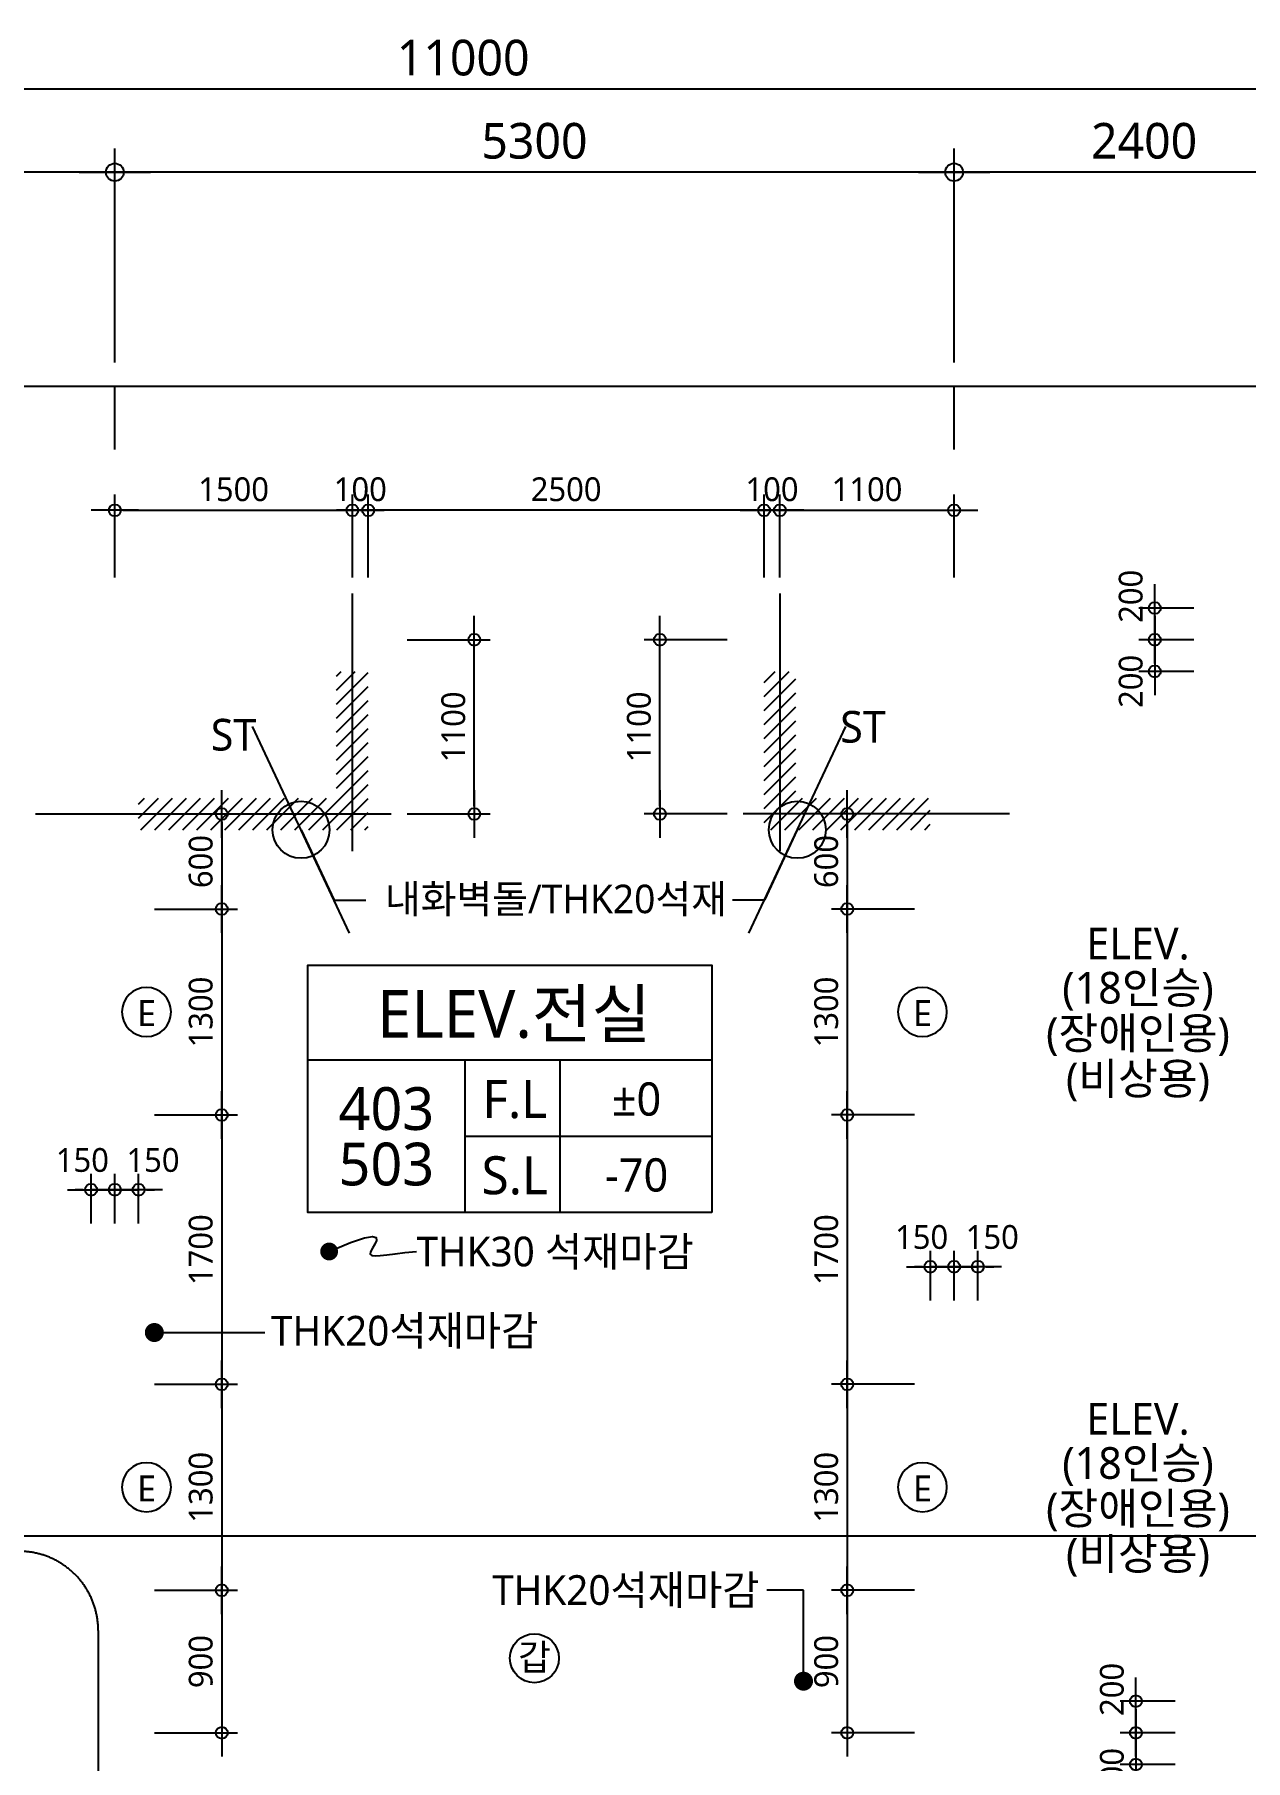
# Model space of a CAD drawing. Header units: millimetres. Extents: x -65167 to 413267, y -17142 to 66587.
# Drawn here: x 133406 to 141053, y 29162 to 40057 of the extents above; entities that cross this region are included whole.
import ezdxf
from ezdxf.enums import TextEntityAlignment as Align

# ---------------------------------------------------------------- set-up
doc = ezdxf.new("R2010")
doc.units = ezdxf.units.MM
doc.header["$LTSCALE"] = 75
doc.header["$MEASUREMENT"] = 0
doc.header["$PDSIZE"] = -10
doc.linetypes.add('CENTER', pattern=[2, 1.25, -0.25, 0.25, -0.25])
doc.linetypes.add('CENTER2', pattern=[1.125, 0.75, -0.125, 0.125, -0.125])
doc.layers.get('0').update_dxf_attribs({"linetype": 'CONTINUOUS'})
doc.layers.get('Defpoints').update_dxf_attribs({"color": 171, "linetype": 'CONTINUOUS'})
for name, color, linetype in [('CEN(ST)', 1, 'CENTER'), ('CG-BEAM', 3, 'CONTINUOUS'), ('HAT 253', 253, 'CONTINUOUS'), ('LED', 7, 'CONTINUOUS'), ('NDIM', 7, 'CONTINUOUS'), ('TEXT(MIN)', 7, 'CONTINUOUS'), ('TEXT(NOTE小)', 1, 'CONTINUOUS'), ('TEXT(노트)', 7, 'CONTINUOUS'), ('TEXT(실명)', 3, 'CONTINUOUS'), ('TEXT-기입', 6, 'CONTINUOUS'), ('TITLE', 7, 'CONTINUOUS')]:
    doc.layers.add(name, color=color, linetype=linetype)
doc.styles.add('CGS', font='cgse', dxfattribs={"bigfont": 'cgs'})
doc.styles.add('나눔바른고딕', font='NanumBarunGothic.ttf')
doc.dimstyles.new('NDIM 1200', dxfattribs={"dimscale": 75, "dimtxt": 3, "dimasz": 1, "dimexe": 2, "dimexo": 2, "dimgap": 1, "dimtad": 1, "dimdec": 0, "dimdsep": 46, "dimtxsty": 'CGS', "dimblk": 'DOT0', "dimcen": 1, "dimdle": 8, "dimclrd": 256, "dimclre": 256, "dimclrt": 256, "dimadec": 0, "dimazin": 0, "dimtfac": 1, "dimtdec": 0, "dimtix": 1, "dimtmove": 2, "dimatfit": 3, "dimldrblk": 'DOT0', "dimfxl": 1, "dimtolj": 1, "dimtzin": 0, "dimlwd": -1, "dimlwe": -1, "dimarcsym": 0})

# ---------------------------------------------------------------- blocks, each defined once
blk = doc.blocks.new('DOT0')
blk.add_line((-3, 0), (3, 0))
at = {"color": 6}
blk.add_circle((0, 0), 0.75, dxfattribs=at)
blk = doc.blocks.new('*D312')
at = {"layer": 'Defpoints', "color": 0, "ltscale": 0.4, "transparency": 16777216}
for p in [(130613, 39713), (130613, 37838), (141613, 37838)]:
    blk.add_point(p, dxfattribs=at)
at = {"layer": 'NDIM', "ltscale": 0.4, "transparency": 16777216}
for p, q in [((130613, 37988), (130613, 39863)), ((141613, 37988), (141613, 39863)), ((141538, 39713), (130688, 39713))]:
    blk.add_line(p, q, dxfattribs=at)
at = {"layer": 'NDIM', "ltscale": 0.4, "transparency": 16777216, "xscale": 75, "yscale": 75, "zscale": 75, "rotation": 180}
blk.add_blockref('DOT0', (130613, 39713), dxfattribs=at)
at = {"layer": 'NDIM', "ltscale": 0.4, "transparency": 16777216, "xscale": 75, "yscale": 75, "zscale": 75}
blk.add_blockref('DOT0', (141613, 39713), dxfattribs=at)
at = {"layer": 'NDIM', "ltscale": 0.4, "transparency": 16777216, "insert": (136113, 39910), "char_height": 225, "attachment_point": 5, "style": '나눔바른고딕'}
blk.add_mtext('\\A1;11000', dxfattribs=at)
blk = doc.blocks.new('*D313')
at = {"layer": 'Defpoints', "color": 0, "ltscale": 0.4, "transparency": 16777216}
for p in [(139213, 39188), (139213, 37838), (141613, 37838)]:
    blk.add_point(p, dxfattribs=at)
at = {"layer": 'NDIM', "ltscale": 0.4, "transparency": 16777216}
for p, q in [((139213, 37988), (139213, 39338)), ((141613, 37988), (141613, 39338)), ((141538, 39188), (139288, 39188))]:
    blk.add_line(p, q, dxfattribs=at)
at = {"layer": 'NDIM', "ltscale": 0.4, "transparency": 16777216, "xscale": 75, "yscale": 75, "zscale": 75, "rotation": 180}
blk.add_blockref('DOT0', (139213, 39188), dxfattribs=at)
at = {"layer": 'NDIM', "ltscale": 0.4, "transparency": 16777216, "xscale": 75, "yscale": 75, "zscale": 75}
blk.add_blockref('DOT0', (141613, 39188), dxfattribs=at)
at = {"layer": 'NDIM', "ltscale": 0.4, "transparency": 16777216, "insert": (140413, 39385), "char_height": 225, "attachment_point": 5, "style": '나눔바른고딕'}
blk.add_mtext('\\A1;2400', dxfattribs=at)
blk = doc.blocks.new('*D314')
at = {"layer": 'Defpoints', "color": 0, "ltscale": 0.4, "transparency": 16777216}
for p in [(133913, 39188), (133913, 37838), (139213, 37838)]:
    blk.add_point(p, dxfattribs=at)
at = {"layer": 'NDIM', "ltscale": 0.4, "transparency": 16777216}
for p, q in [((133913, 37988), (133913, 39338)), ((139213, 37988), (139213, 39338)), ((139138, 39188), (133988, 39188))]:
    blk.add_line(p, q, dxfattribs=at)
at = {"layer": 'NDIM', "ltscale": 0.4, "transparency": 16777216, "xscale": 75, "yscale": 75, "zscale": 75, "rotation": 180}
blk.add_blockref('DOT0', (133913, 39188), dxfattribs=at)
at = {"layer": 'NDIM', "ltscale": 0.4, "transparency": 16777216, "xscale": 75, "yscale": 75, "zscale": 75}
blk.add_blockref('DOT0', (139213, 39188), dxfattribs=at)
at = {"layer": 'NDIM', "ltscale": 0.4, "transparency": 16777216, "insert": (136563, 39385), "char_height": 225, "attachment_point": 5, "style": '나눔바른고딕'}
blk.add_mtext('\\A1;5300', dxfattribs=at)
blk = doc.blocks.new('*D315')
at = {"layer": 'Defpoints', "color": 0, "ltscale": 0.4, "transparency": 16777216}
for p in [(131163, 39188), (131163, 37838), (133913, 37838)]:
    blk.add_point(p, dxfattribs=at)
at = {"layer": 'NDIM', "ltscale": 0.4, "transparency": 16777216}
for p, q in [((131163, 37988), (131163, 39338)), ((133913, 37988), (133913, 39338)), ((133838, 39188), (131238, 39188))]:
    blk.add_line(p, q, dxfattribs=at)
at = {"layer": 'NDIM', "ltscale": 0.4, "transparency": 16777216, "xscale": 75, "yscale": 75, "zscale": 75, "rotation": 180}
blk.add_blockref('DOT0', (131163, 39188), dxfattribs=at)
at = {"layer": 'NDIM', "ltscale": 0.4, "transparency": 16777216, "xscale": 75, "yscale": 75, "zscale": 75}
blk.add_blockref('DOT0', (133913, 39188), dxfattribs=at)
at = {"layer": 'NDIM', "ltscale": 0.4, "transparency": 16777216, "insert": (132538, 39385), "char_height": 225, "attachment_point": 5, "style": '나눔바른고딕'}
blk.add_mtext('\\A1;2750', dxfattribs=at)
blk = doc.blocks.new('A$C51E23882')
at = {"layer": 'TITLE'}
blk.add_lwpolyline([(8500, 0), (0, 0), (0, 5200), (8500, 5200)], close=True, dxfattribs=at)
for points in [[(8500, 3200), (0, 3200)], [(3300, 3200), (3300, 0)], [(5300, 3200), (5300, 0)], [(3300, 1600), (8500, 1600)]]:
    blk.add_lwpolyline(points, dxfattribs=at)
at = {"layer": 'TITLE', "style": '나눔바른고딕'}
for s, p in [('F.L', (4352, 2378)), ('S.L', (4352, 778))]:
    blk.add_text(s, height=800, dxfattribs=at).set_placement(p, align=Align.MIDDLE)
blk = doc.blocks.new('*D329')
at = {"layer": 'Defpoints', "color": 0, "ltscale": 0.4, "transparency": 16777216}
for p in [(134063, 34537), (134063, 33237), (134588, 33237)]:
    blk.add_point(p, dxfattribs=at)
at = {"layer": 'NDIM', "ltscale": 0.4, "transparency": 16777216}
for p, q in [((134163, 34537), (134688, 34537)), ((134588, 34487), (134588, 33287)), ((134163, 33237), (134688, 33237))]:
    blk.add_line(p, q, dxfattribs=at)
at = {"layer": 'NDIM', "ltscale": 0.4, "transparency": 16777216, "xscale": 50, "yscale": 50, "zscale": 50}
for p, rotation in [((134588, 34537), 90), ((134588, 33237), 270)]:
    blk.add_blockref('DOT0', p, dxfattribs=dict(at, rotation=rotation))
at = {"layer": 'NDIM', "ltscale": 0.4, "transparency": 16777216, "insert": (134456, 33887), "char_height": 150, "attachment_point": 5, "rotation": 90, "style": '나눔바른고딕'}
blk.add_mtext('\\A1;1300', dxfattribs=at)
blk = doc.blocks.new('*D330')
at = {"layer": 'Defpoints', "color": 0, "ltscale": 0.4, "transparency": 16777216}
for p in [(134063, 33237), (134063, 31537), (134588, 31537)]:
    blk.add_point(p, dxfattribs=at)
at = {"layer": 'NDIM', "ltscale": 0.4, "transparency": 16777216}
for p, q in [((134163, 33237), (134688, 33237)), ((134588, 33187), (134588, 31587)), ((134163, 31537), (134688, 31537))]:
    blk.add_line(p, q, dxfattribs=at)
at = {"layer": 'NDIM', "ltscale": 0.4, "transparency": 16777216, "xscale": 50, "yscale": 50, "zscale": 50}
for p, rotation in [((134588, 33237), 90), ((134588, 31537), 270)]:
    blk.add_blockref('DOT0', p, dxfattribs=dict(at, rotation=rotation))
at = {"layer": 'NDIM', "ltscale": 0.4, "transparency": 16777216, "insert": (134456, 32387), "char_height": 150, "attachment_point": 5, "rotation": 90, "style": '나눔바른고딕'}
blk.add_mtext('\\A1;1700', dxfattribs=at)
blk = doc.blocks.new('*D331')
at = {"layer": 'Defpoints', "color": 0, "ltscale": 0.4, "transparency": 16777216}
for p in [(134063, 31537), (134063, 30237), (134588, 30237)]:
    blk.add_point(p, dxfattribs=at)
at = {"layer": 'NDIM', "ltscale": 0.4, "transparency": 16777216}
for p, q in [((134163, 31537), (134688, 31537)), ((134588, 31487), (134588, 30287)), ((134163, 30237), (134688, 30237))]:
    blk.add_line(p, q, dxfattribs=at)
at = {"layer": 'NDIM', "ltscale": 0.4, "transparency": 16777216, "xscale": 50, "yscale": 50, "zscale": 50}
for p, rotation in [((134588, 31537), 90), ((134588, 30237), 270)]:
    blk.add_blockref('DOT0', p, dxfattribs=dict(at, rotation=rotation))
at = {"layer": 'NDIM', "ltscale": 0.4, "transparency": 16777216, "insert": (134456, 30887), "char_height": 150, "attachment_point": 5, "rotation": 90, "style": '나눔바른고딕'}
blk.add_mtext('\\A1;1300', dxfattribs=at)
blk = doc.blocks.new('*D332')
at = {"layer": 'Defpoints', "color": 0, "ltscale": 0.4, "transparency": 16777216}
for p in [(134063, 30237), (134063, 29337), (134588, 29337)]:
    blk.add_point(p, dxfattribs=at)
at = {"layer": 'NDIM', "ltscale": 0.4, "transparency": 16777216}
for p, q in [((134163, 30237), (134688, 30237)), ((134588, 30187), (134588, 29387)), ((134163, 29337), (134688, 29337))]:
    blk.add_line(p, q, dxfattribs=at)
at = {"layer": 'NDIM', "ltscale": 0.4, "transparency": 16777216, "xscale": 50, "yscale": 50, "zscale": 50}
for p, rotation in [((134588, 30237), 90), ((134588, 29337), 270)]:
    blk.add_blockref('DOT0', p, dxfattribs=dict(at, rotation=rotation))
at = {"layer": 'NDIM', "ltscale": 0.4, "transparency": 16777216, "insert": (134456, 29787), "char_height": 150, "attachment_point": 5, "rotation": 90, "style": '나눔바른고딕'}
blk.add_mtext('\\A1;900', dxfattribs=at)
blk = doc.blocks.new('E')
at = {"layer": 'TEXT(NOTE小)'}
blk.add_circle((287, -86), 155, dxfattribs=at)
at = {"layer": 'TEXT(NOTE小)', "style": '나눔바른고딕'}
blk.add_text('E', height=165, dxfattribs=at).set_placement((288, -79), align=Align.MIDDLE_CENTER)
blk = doc.blocks.new('*D343')
at = {"layer": 'Defpoints', "color": 0, "ltscale": 0.4, "transparency": 16777216}
for p in [(139063, 34537), (138538, 33237), (139063, 33237)]:
    blk.add_point(p, dxfattribs=at)
at = {"layer": 'NDIM', "ltscale": 0.4, "transparency": 16777216}
for p, q in [((138963, 34537), (138438, 34537)), ((138538, 34487), (138538, 33287)), ((138963, 33237), (138438, 33237))]:
    blk.add_line(p, q, dxfattribs=at)
at = {"layer": 'NDIM', "ltscale": 0.4, "transparency": 16777216, "xscale": 50, "yscale": 50, "zscale": 50}
for p, rotation in [((138538, 34537), 90), ((138538, 33237), 270)]:
    blk.add_blockref('DOT0', p, dxfattribs=dict(at, rotation=rotation))
at = {"layer": 'NDIM', "ltscale": 0.4, "transparency": 16777216, "insert": (138406, 33887), "char_height": 150, "attachment_point": 5, "rotation": 90, "style": '나눔바른고딕'}
blk.add_mtext('\\A1;1300', dxfattribs=at)
blk = doc.blocks.new('*D344')
at = {"layer": 'Defpoints', "color": 0, "ltscale": 0.4, "transparency": 16777216}
for p in [(139063, 33237), (138538, 31537), (139063, 31537)]:
    blk.add_point(p, dxfattribs=at)
at = {"layer": 'NDIM', "ltscale": 0.4, "transparency": 16777216}
for p, q in [((138963, 33237), (138438, 33237)), ((138538, 33187), (138538, 31587)), ((138963, 31537), (138438, 31537))]:
    blk.add_line(p, q, dxfattribs=at)
at = {"layer": 'NDIM', "ltscale": 0.4, "transparency": 16777216, "xscale": 50, "yscale": 50, "zscale": 50}
for p, rotation in [((138538, 33237), 90), ((138538, 31537), 270)]:
    blk.add_blockref('DOT0', p, dxfattribs=dict(at, rotation=rotation))
at = {"layer": 'NDIM', "ltscale": 0.4, "transparency": 16777216, "insert": (138406, 32387), "char_height": 150, "attachment_point": 5, "rotation": 90, "style": '나눔바른고딕'}
blk.add_mtext('\\A1;1700', dxfattribs=at)
blk = doc.blocks.new('*D345')
at = {"layer": 'Defpoints', "color": 0, "ltscale": 0.4, "transparency": 16777216}
for p in [(139063, 31537), (138538, 30237), (139063, 30237)]:
    blk.add_point(p, dxfattribs=at)
at = {"layer": 'NDIM', "ltscale": 0.4, "transparency": 16777216}
for p, q in [((138963, 31537), (138438, 31537)), ((138538, 31487), (138538, 30287)), ((138963, 30237), (138438, 30237))]:
    blk.add_line(p, q, dxfattribs=at)
at = {"layer": 'NDIM', "ltscale": 0.4, "transparency": 16777216, "xscale": 50, "yscale": 50, "zscale": 50}
for p, rotation in [((138538, 31537), 90), ((138538, 30237), 270)]:
    blk.add_blockref('DOT0', p, dxfattribs=dict(at, rotation=rotation))
at = {"layer": 'NDIM', "ltscale": 0.4, "transparency": 16777216, "insert": (138406, 30887), "char_height": 150, "attachment_point": 5, "rotation": 90, "style": '나눔바른고딕'}
blk.add_mtext('\\A1;1300', dxfattribs=at)
blk = doc.blocks.new('*D346')
at = {"layer": 'Defpoints', "color": 0, "ltscale": 0.4, "transparency": 16777216}
for p in [(139063, 30237), (138538, 29337), (139063, 29337)]:
    blk.add_point(p, dxfattribs=at)
at = {"layer": 'NDIM', "ltscale": 0.4, "transparency": 16777216}
for p, q in [((138963, 30237), (138438, 30237)), ((138538, 30187), (138538, 29387)), ((138963, 29337), (138438, 29337))]:
    blk.add_line(p, q, dxfattribs=at)
at = {"layer": 'NDIM', "ltscale": 0.4, "transparency": 16777216, "xscale": 50, "yscale": 50, "zscale": 50}
for p, rotation in [((138538, 30237), 90), ((138538, 29337), 270)]:
    blk.add_blockref('DOT0', p, dxfattribs=dict(at, rotation=rotation))
at = {"layer": 'NDIM', "ltscale": 0.4, "transparency": 16777216, "insert": (138406, 29787), "char_height": 150, "attachment_point": 5, "rotation": 90, "style": '나눔바른고딕'}
blk.add_mtext('\\A1;900', dxfattribs=at)
blk = doc.blocks.new('*D347')
at = {"layer": 'Defpoints', "color": 0, "ltscale": 0.4, "transparency": 16777216}
for p in [(139063, 35137), (138538, 34537), (139063, 34537)]:
    blk.add_point(p, dxfattribs=at)
at = {"layer": 'NDIM', "ltscale": 0.4, "transparency": 16777216}
for p, q in [((138963, 35137), (138438, 35137)), ((138538, 35087), (138538, 34587)), ((138963, 34537), (138438, 34537))]:
    blk.add_line(p, q, dxfattribs=at)
at = {"layer": 'NDIM', "ltscale": 0.4, "transparency": 16777216, "xscale": 50, "yscale": 50, "zscale": 50}
for p, rotation in [((138538, 35137), 90), ((138538, 34537), 270)]:
    blk.add_blockref('DOT0', p, dxfattribs=dict(at, rotation=rotation))
at = {"layer": 'NDIM', "ltscale": 0.4, "transparency": 16777216, "insert": (138406, 34837), "char_height": 150, "attachment_point": 5, "rotation": 90, "style": '나눔바른고딕'}
blk.add_mtext('\\A1;600', dxfattribs=at)
blk = doc.blocks.new('*D348')
at = {"layer": 'Defpoints', "color": 0, "ltscale": 0.4, "transparency": 16777216}
for p in [(134063, 35137), (134063, 34537), (134588, 34537)]:
    blk.add_point(p, dxfattribs=at)
at = {"layer": 'NDIM', "ltscale": 0.4, "transparency": 16777216}
for p, q in [((134163, 35137), (134688, 35137)), ((134588, 35087), (134588, 34587)), ((134163, 34537), (134688, 34537))]:
    blk.add_line(p, q, dxfattribs=at)
at = {"layer": 'NDIM', "ltscale": 0.4, "transparency": 16777216, "xscale": 50, "yscale": 50, "zscale": 50}
for p, rotation in [((134588, 35137), 90), ((134588, 34537), 270)]:
    blk.add_blockref('DOT0', p, dxfattribs=dict(at, rotation=rotation))
at = {"layer": 'NDIM', "ltscale": 0.4, "transparency": 16777216, "insert": (134456, 34837), "char_height": 150, "attachment_point": 5, "rotation": 90, "style": '나눔바른고딕'}
blk.add_mtext('\\A1;600', dxfattribs=at)
blk = doc.blocks.new('갑종방화문표기')
at = {"layer": 'TEXT(NOTE小)'}
blk.add_circle((0, 0), 150, dxfattribs=at)
at = {"layer": 'TEXT(NOTE小)', "style": '나눔바른고딕'}
blk.add_text('갑', height=160, dxfattribs=at).set_placement((1, 7), align=Align.MIDDLE_CENTER)
blk = doc.blocks.new('*D858')
at = {"layer": 'Defpoints', "color": 0, "ltscale": 0.4, "transparency": 16777216}
for p in [(137355, 36237), (137880, 36237), (137880, 35137)]:
    blk.add_point(p, dxfattribs=at)
at = {"layer": 'NDIM', "ltscale": 0.4, "transparency": 16777216}
for p, q in [((137780, 36237), (137255, 36237)), ((137355, 35187), (137355, 36187)), ((137780, 35137), (137255, 35137))]:
    blk.add_line(p, q, dxfattribs=at)
at = {"layer": 'NDIM', "ltscale": 0.4, "transparency": 16777216, "xscale": 50, "yscale": 50, "zscale": 50}
for p, rotation in [((137355, 36237), 90), ((137355, 35137), 270)]:
    blk.add_blockref('DOT0', p, dxfattribs=dict(at, rotation=rotation))
at = {"layer": 'NDIM', "ltscale": 0.4, "transparency": 16777216, "insert": (137223, 35687), "char_height": 150, "attachment_point": 5, "rotation": 90, "style": '나눔바른고딕'}
blk.add_mtext('\\A1;1100', dxfattribs=at)
blk = doc.blocks.new('*D859')
at = {"layer": 'Defpoints', "color": 0, "ltscale": 0.4, "transparency": 16777216}
for p in [(135658, 36237), (136183, 36237), (135658, 35137)]:
    blk.add_point(p, dxfattribs=at)
at = {"layer": 'NDIM', "ltscale": 0.4, "transparency": 16777216}
for p, q in [((135758, 36237), (136283, 36237)), ((136183, 35187), (136183, 36187)), ((135758, 35137), (136283, 35137))]:
    blk.add_line(p, q, dxfattribs=at)
at = {"layer": 'NDIM', "ltscale": 0.4, "transparency": 16777216, "xscale": 50, "yscale": 50, "zscale": 50}
for p, rotation in [((136183, 36237), 90), ((136183, 35137), 270)]:
    blk.add_blockref('DOT0', p, dxfattribs=dict(at, rotation=rotation))
at = {"layer": 'NDIM', "ltscale": 0.4, "transparency": 16777216, "insert": (136051, 35687), "char_height": 150, "attachment_point": 5, "rotation": 90, "style": '나눔바른고딕'}
blk.add_mtext('\\A1;1100', dxfattribs=at)
blk = doc.blocks.new('*D802')
at = {"layer": 'Defpoints', "color": 0, "ltscale": 0.4, "transparency": 16777216}
for p in [(133763, 32765), (133763, 32452), (133913, 32452)]:
    blk.add_point(p, dxfattribs=at)
at = {"layer": 'NDIM', "ltscale": 0.4, "transparency": 16777216}
for p, q in [((133763, 32552), (133763, 32865)), ((133913, 32552), (133913, 32865)), ((133713, 32765), (133663, 32765)), ((133913, 32765), (133763, 32765)), ((133963, 32765), (134013, 32765))]:
    blk.add_line(p, q, dxfattribs=at)
at = {"layer": 'NDIM', "ltscale": 0.4, "transparency": 16777216, "xscale": 50, "yscale": 50, "zscale": 50}
blk.add_blockref('DOT0', (133763, 32765), dxfattribs=at)
at = {"layer": 'NDIM', "ltscale": 0.4, "transparency": 16777216, "xscale": 50, "yscale": 50, "zscale": 50, "rotation": 180}
blk.add_blockref('DOT0', (133913, 32765), dxfattribs=at)
at = {"layer": 'NDIM', "ltscale": 0.4, "transparency": 16777216, "insert": (133708, 32952), "char_height": 150, "attachment_point": 5, "style": '나눔바른고딕'}
blk.add_mtext('\\A1;150', dxfattribs=at)
blk = doc.blocks.new('*D803')
at = {"layer": 'Defpoints', "color": 0, "ltscale": 0.4, "transparency": 16777216}
for p in [(134063, 32765), (133913, 32452), (134063, 32452)]:
    blk.add_point(p, dxfattribs=at)
at = {"layer": 'NDIM', "ltscale": 0.4, "transparency": 16777216}
for p, q in [((133913, 32552), (133913, 32865)), ((134063, 32552), (134063, 32865)), ((133863, 32765), (133813, 32765)), ((133913, 32765), (134063, 32765)), ((134113, 32765), (134163, 32765))]:
    blk.add_line(p, q, dxfattribs=at)
at = {"layer": 'NDIM', "ltscale": 0.4, "transparency": 16777216, "xscale": 50, "yscale": 50, "zscale": 50}
blk.add_blockref('DOT0', (133913, 32765), dxfattribs=at)
at = {"layer": 'NDIM', "ltscale": 0.4, "transparency": 16777216, "xscale": 50, "yscale": 50, "zscale": 50, "rotation": 180}
blk.add_blockref('DOT0', (134063, 32765), dxfattribs=at)
at = {"layer": 'NDIM', "ltscale": 0.4, "transparency": 16777216, "insert": (134154, 32952), "char_height": 150, "attachment_point": 5, "style": '나눔바른고딕'}
blk.add_mtext('\\A1;150', dxfattribs=at)
blk = doc.blocks.new('*D806')
at = {"layer": 'Defpoints', "color": 0, "ltscale": 0.4, "transparency": 16777216}
for p in [(139063, 32279), (139063, 31966), (139213, 31966)]:
    blk.add_point(p, dxfattribs=at)
at = {"layer": 'NDIM', "ltscale": 0.4, "transparency": 16777216}
for p, q in [((139063, 32066), (139063, 32379)), ((139213, 32066), (139213, 32379)), ((139013, 32279), (138963, 32279)), ((139213, 32279), (139063, 32279)), ((139263, 32279), (139313, 32279))]:
    blk.add_line(p, q, dxfattribs=at)
at = {"layer": 'NDIM', "ltscale": 0.4, "transparency": 16777216, "xscale": 50, "yscale": 50, "zscale": 50}
blk.add_blockref('DOT0', (139063, 32279), dxfattribs=at)
at = {"layer": 'NDIM', "ltscale": 0.4, "transparency": 16777216, "xscale": 50, "yscale": 50, "zscale": 50, "rotation": 180}
blk.add_blockref('DOT0', (139213, 32279), dxfattribs=at)
at = {"layer": 'NDIM', "ltscale": 0.4, "transparency": 16777216, "insert": (139008, 32466), "char_height": 150, "attachment_point": 5, "style": '나눔바른고딕'}
blk.add_mtext('\\A1;150', dxfattribs=at)
blk = doc.blocks.new('*D807')
at = {"layer": 'Defpoints', "color": 0, "ltscale": 0.4, "transparency": 16777216}
for p in [(139363, 32279), (139213, 31966), (139363, 31966)]:
    blk.add_point(p, dxfattribs=at)
at = {"layer": 'NDIM', "ltscale": 0.4, "transparency": 16777216}
for p, q in [((139213, 32066), (139213, 32379)), ((139363, 32066), (139363, 32379)), ((139163, 32279), (139113, 32279)), ((139213, 32279), (139363, 32279)), ((139413, 32279), (139463, 32279))]:
    blk.add_line(p, q, dxfattribs=at)
at = {"layer": 'NDIM', "ltscale": 0.4, "transparency": 16777216, "xscale": 50, "yscale": 50, "zscale": 50}
blk.add_blockref('DOT0', (139213, 32279), dxfattribs=at)
at = {"layer": 'NDIM', "ltscale": 0.4, "transparency": 16777216, "xscale": 50, "yscale": 50, "zscale": 50, "rotation": 180}
blk.add_blockref('DOT0', (139363, 32279), dxfattribs=at)
at = {"layer": 'NDIM', "ltscale": 0.4, "transparency": 16777216, "insert": (139454, 32466), "char_height": 150, "attachment_point": 5, "style": '나눔바른고딕'}
blk.add_mtext('\\A1;150', dxfattribs=at)
blk = doc.blocks.new('*D810')
at = {"layer": 'Defpoints', "color": 0, "ltscale": 0.4, "transparency": 16777216}
for p in [(140480, 36437), (140827, 36437), (140827, 36237)]:
    blk.add_point(p, dxfattribs=at)
at = {"layer": 'NDIM', "ltscale": 0.4, "transparency": 16777216}
for p, q in [((140727, 36437), (140380, 36437)), ((140480, 36287), (140480, 36387)), ((140727, 36237), (140380, 36237))]:
    blk.add_line(p, q, dxfattribs=at)
at = {"layer": 'NDIM', "ltscale": 0.4, "transparency": 16777216, "xscale": 50, "yscale": 50, "zscale": 50}
for p, rotation in [((140480, 36437), 90), ((140480, 36237), 270)]:
    blk.add_blockref('DOT0', p, dxfattribs=dict(at, rotation=rotation))
at = {"layer": 'NDIM', "ltscale": 0.4, "transparency": 16777216, "insert": (140329, 36511), "char_height": 150, "attachment_point": 5, "rotation": 90, "style": '나눔바른고딕'}
blk.add_mtext('\\A1;200', dxfattribs=at)
blk = doc.blocks.new('*D811')
at = {"layer": 'Defpoints', "color": 0, "ltscale": 0.4, "transparency": 16777216}
for p in [(140827, 36237), (140480, 36037), (140827, 36037)]:
    blk.add_point(p, dxfattribs=at)
at = {"layer": 'NDIM', "ltscale": 0.4, "transparency": 16777216}
for p, q in [((140727, 36237), (140380, 36237)), ((140480, 36187), (140480, 36087)), ((140727, 36037), (140380, 36037))]:
    blk.add_line(p, q, dxfattribs=at)
at = {"layer": 'NDIM', "ltscale": 0.4, "transparency": 16777216, "xscale": 50, "yscale": 50, "zscale": 50}
for p, rotation in [((140480, 36237), 90), ((140480, 36037), 270)]:
    blk.add_blockref('DOT0', p, dxfattribs=dict(at, rotation=rotation))
at = {"layer": 'NDIM', "ltscale": 0.4, "transparency": 16777216, "insert": (140329, 35974), "char_height": 150, "attachment_point": 5, "rotation": 90, "style": '나눔바른고딕'}
blk.add_mtext('\\A1;200', dxfattribs=at)
blk = doc.blocks.new('*D812')
at = {"layer": 'Defpoints', "color": 0, "ltscale": 0.4, "transparency": 16777216}
for p in [(140361, 29537), (140708, 29537), (140708, 29337)]:
    blk.add_point(p, dxfattribs=at)
at = {"layer": 'NDIM', "ltscale": 0.4, "transparency": 16777216}
for p, q in [((140608, 29537), (140261, 29537)), ((140361, 29387), (140361, 29487)), ((140608, 29337), (140261, 29337))]:
    blk.add_line(p, q, dxfattribs=at)
at = {"layer": 'NDIM', "ltscale": 0.4, "transparency": 16777216, "xscale": 50, "yscale": 50, "zscale": 50}
for p, rotation in [((140361, 29537), 90), ((140361, 29337), 270)]:
    blk.add_blockref('DOT0', p, dxfattribs=dict(at, rotation=rotation))
at = {"layer": 'NDIM', "ltscale": 0.4, "transparency": 16777216, "insert": (140210, 29611), "char_height": 150, "attachment_point": 5, "rotation": 90, "style": '나눔바른고딕'}
blk.add_mtext('\\A1;200', dxfattribs=at)
blk = doc.blocks.new('*D813')
at = {"layer": 'Defpoints', "color": 0, "ltscale": 0.4, "transparency": 16777216}
for p in [(140708, 29337), (140361, 29137), (140708, 29137)]:
    blk.add_point(p, dxfattribs=at)
at = {"layer": 'NDIM', "ltscale": 0.4, "transparency": 16777216}
for p, q in [((140608, 29337), (140261, 29337)), ((140361, 29287), (140361, 29187)), ((140608, 29137), (140261, 29137))]:
    blk.add_line(p, q, dxfattribs=at)
at = {"layer": 'NDIM', "ltscale": 0.4, "transparency": 16777216, "xscale": 50, "yscale": 50, "zscale": 50}
for p, rotation in [((140361, 29337), 90), ((140361, 29137), 270)]:
    blk.add_blockref('DOT0', p, dxfattribs=dict(at, rotation=rotation))
at = {"layer": 'NDIM', "ltscale": 0.4, "transparency": 16777216, "insert": (140210, 29074), "char_height": 150, "attachment_point": 5, "rotation": 90, "style": '나눔바른고딕'}
blk.add_mtext('\\A1;200', dxfattribs=at)
blk = doc.blocks.new('_Dot')
at = {"color": 0, "linetype": 'ByBlock', "lineweight": -2}
blk.add_line((-0.5, 0), (-1, 0), dxfattribs=at)
at = {"color": 0, "linetype": 'ByBlock', "const_width": 0.5}
blk.add_lwpolyline([(-0.25, 0, 1), (0.25, 0, 1)], format="xyb", close=True, dxfattribs=at)
blk = doc.blocks.new('*D853')
at = {"layer": 'Defpoints', "color": 0, "ltscale": 0.4, "transparency": 16777216}
for p in [(135513, 37054), (135513, 36529), (138013, 36529)]:
    blk.add_point(p, dxfattribs=at)
at = {"layer": 'NDIM', "ltscale": 0.4, "transparency": 16777216}
for p, q in [((135513, 36629), (135513, 37154)), ((138013, 36629), (138013, 37154)), ((137963, 37054), (135563, 37054))]:
    blk.add_line(p, q, dxfattribs=at)
at = {"layer": 'NDIM', "ltscale": 0.4, "transparency": 16777216, "xscale": 50, "yscale": 50, "zscale": 50, "rotation": 180}
blk.add_blockref('DOT0', (135513, 37054), dxfattribs=at)
at = {"layer": 'NDIM', "ltscale": 0.4, "transparency": 16777216, "xscale": 50, "yscale": 50, "zscale": 50}
blk.add_blockref('DOT0', (138013, 37054), dxfattribs=at)
at = {"layer": 'NDIM', "ltscale": 0.4, "transparency": 16777216, "insert": (136763, 37186), "char_height": 150, "attachment_point": 5, "style": '나눔바른고딕'}
blk.add_mtext('\\A1;2500', dxfattribs=at)
blk = doc.blocks.new('*D854')
at = {"layer": 'Defpoints', "color": 0, "ltscale": 0.4, "transparency": 16777216}
for p in [(138113, 37054), (138013, 36529), (138113, 36529)]:
    blk.add_point(p, dxfattribs=at)
at = {"layer": 'NDIM', "ltscale": 0.4, "transparency": 16777216}
for p, q in [((138013, 36629), (138013, 37154)), ((138113, 36629), (138113, 37154)), ((137963, 37054), (137913, 37054)), ((138013, 37054), (138113, 37054)), ((138163, 37054), (138213, 37054))]:
    blk.add_line(p, q, dxfattribs=at)
at = {"layer": 'NDIM', "ltscale": 0.4, "transparency": 16777216, "xscale": 50, "yscale": 50, "zscale": 50}
blk.add_blockref('DOT0', (138013, 37054), dxfattribs=at)
at = {"layer": 'NDIM', "ltscale": 0.4, "transparency": 16777216, "xscale": 50, "yscale": 50, "zscale": 50, "rotation": 180}
blk.add_blockref('DOT0', (138113, 37054), dxfattribs=at)
at = {"layer": 'NDIM', "ltscale": 0.4, "transparency": 16777216, "insert": (138063, 37186), "char_height": 150, "attachment_point": 5, "style": '나눔바른고딕'}
blk.add_mtext('\\A1;100', dxfattribs=at)
blk = doc.blocks.new('*D855')
at = {"layer": 'Defpoints', "color": 0, "ltscale": 0.4, "transparency": 16777216}
for p in [(135513, 37054), (135413, 36529), (135513, 36529)]:
    blk.add_point(p, dxfattribs=at)
at = {"layer": 'NDIM', "ltscale": 0.4, "transparency": 16777216}
for p, q in [((135413, 36629), (135413, 37154)), ((135513, 36629), (135513, 37154)), ((135363, 37054), (135313, 37054)), ((135413, 37054), (135513, 37054)), ((135563, 37054), (135613, 37054))]:
    blk.add_line(p, q, dxfattribs=at)
at = {"layer": 'NDIM', "ltscale": 0.4, "transparency": 16777216, "xscale": 50, "yscale": 50, "zscale": 50}
blk.add_blockref('DOT0', (135413, 37054), dxfattribs=at)
at = {"layer": 'NDIM', "ltscale": 0.4, "transparency": 16777216, "xscale": 50, "yscale": 50, "zscale": 50, "rotation": 180}
blk.add_blockref('DOT0', (135513, 37054), dxfattribs=at)
at = {"layer": 'NDIM', "ltscale": 0.4, "transparency": 16777216, "insert": (135463, 37186), "char_height": 150, "attachment_point": 5, "style": '나눔바른고딕'}
blk.add_mtext('\\A1;100', dxfattribs=at)
blk = doc.blocks.new('*D856')
at = {"layer": 'Defpoints', "color": 0, "ltscale": 0.4, "transparency": 16777216}
for p in [(135413, 37054), (133913, 36529), (135413, 36529)]:
    blk.add_point(p, dxfattribs=at)
at = {"layer": 'NDIM', "ltscale": 0.4, "transparency": 16777216}
for p, q in [((133913, 36629), (133913, 37154)), ((135413, 36629), (135413, 37154)), ((133963, 37054), (135363, 37054))]:
    blk.add_line(p, q, dxfattribs=at)
at = {"layer": 'NDIM', "ltscale": 0.4, "transparency": 16777216, "xscale": 50, "yscale": 50, "zscale": 50, "rotation": 180}
blk.add_blockref('DOT0', (133913, 37054), dxfattribs=at)
at = {"layer": 'NDIM', "ltscale": 0.4, "transparency": 16777216, "xscale": 50, "yscale": 50, "zscale": 50}
blk.add_blockref('DOT0', (135413, 37054), dxfattribs=at)
at = {"layer": 'NDIM', "ltscale": 0.4, "transparency": 16777216, "insert": (134663, 37186), "char_height": 150, "attachment_point": 5, "style": '나눔바른고딕'}
blk.add_mtext('\\A1;1500', dxfattribs=at)
blk = doc.blocks.new('*D857')
at = {"layer": 'Defpoints', "color": 0, "ltscale": 0.4, "transparency": 16777216}
for p in [(139213, 37054), (138113, 36529), (139213, 36529)]:
    blk.add_point(p, dxfattribs=at)
at = {"layer": 'NDIM', "ltscale": 0.4, "transparency": 16777216}
for p, q in [((138113, 36629), (138113, 37154)), ((139213, 36629), (139213, 37154)), ((138163, 37054), (139163, 37054))]:
    blk.add_line(p, q, dxfattribs=at)
at = {"layer": 'NDIM', "ltscale": 0.4, "transparency": 16777216, "xscale": 50, "yscale": 50, "zscale": 50, "rotation": 180}
blk.add_blockref('DOT0', (138113, 37054), dxfattribs=at)
at = {"layer": 'NDIM', "ltscale": 0.4, "transparency": 16777216, "xscale": 50, "yscale": 50, "zscale": 50}
blk.add_blockref('DOT0', (139213, 37054), dxfattribs=at)
at = {"layer": 'NDIM', "ltscale": 0.4, "transparency": 16777216, "insert": (138663, 37186), "char_height": 150, "attachment_point": 5, "style": '나눔바른고딕'}
blk.add_mtext('\\A1;1100', dxfattribs=at)

msp = doc.modelspace()

# ---------------------------------------------------------------- hatches: boundary and pattern name
at = {"layer": 'HAT 253'}
h = msp.add_hatch(dxfattribs=at)
h.set_pattern_fill('ANSI31', color=256, scale=500)
h.set_pattern_definition([(45, (123250, 4500), (-44.19417, 44.19417), [])])
h.paths.add_polyline_path([(135312.5, 36037.5), (135512.5, 36037.5), (135512.5, 35037.5), (134062.5, 35037.5), (134062.5, 35237.5), (135312.5, 35237.5)])
h = msp.add_hatch(dxfattribs=at)
h.set_pattern_fill('ANSI31', color=256, scale=500)
h.set_pattern_definition([(45, (124535.327, 4900), (-44.19417, 44.19417), [])])
h.paths.add_polyline_path([(138212.5, 36037.5), (138012.5, 36037.5), (138012.5, 35037.5), (139062.5, 35037.5), (139062.5, 35237.5), (138212.5, 35237.5)])

# ---------------------------------------------------------------- linework, layer by layer
at = {"layer": 'CEN(ST)', "ltscale": 10000}
for p, q in [((133912.5, 37437.5), (133912.5, 37837.5)), ((139212.5, 37437.5), (139212.5, 37837.5)), ((135412.5, 36529.1), (135412.5, 34902.3)), ((138112.5, 36529.1), (138112.5, 34902.3)), ((133412.5, 35137.5), (135657.7, 35137.5)), ((139562.5, 35137.5), (137879.9, 35137.5))]:
    msp.add_line(p, q, dxfattribs=at)
at = {"layer": 'CG-BEAM', "linetype": 'CENTER2', "ltscale": 10000}
msp.add_lwpolyline([(127459.3, 29983, -0.4142136), (127959.3, 30483), (133308.1, 30483, -0.4142136), (133808.1, 29983), (133808.1, 25340.9, -0.4142136), (133308.1, 24840.9), (127959.3, 24840.9, -0.4142136), (127459.3, 25340.9)], format="xyb", close=True, dxfattribs=at)
at = {"layer": 'Defpoints'}
msp.add_line((144637.4, 30579.1), (129412.5, 30579.1), dxfattribs=at)
at = {"layer": 'Defpoints', "ltscale": 10000}
msp.add_lwpolyline([(148562.5, 6362.5), (128362.5, 6362.5), (128362.5, 37837.5), (148562.5, 37837.5)], close=True, dxfattribs=at)
at = {"layer": 'LED'}
msp.add_lwpolyline([(135266.4, 32375.3), (135400.3, 32431.2), (135489.1, 32461.3), (135540.8, 32470.5), (135563.6, 32463.8), (135565.5, 32445.8), (135554.7, 32421.6), (135539.4, 32395.8), (135527.5, 32373.5), (135525.9, 32358.3), (135535.6, 32350.2), (135556.4, 32347.6), (135588, 32349.5), (135630.3, 32354.5), (135682.8, 32361.3), (135745.3, 32368.7), (135817.7, 32375.3)], dxfattribs=at)
at = {"layer": 'LED', "const_width": 56.2}
msp.add_lwpolyline([(135266.4, 32403.5, -1), (135266.4, 32347.2, -1)], format="xyb", close=True, dxfattribs=at)
at = {"layer": 'NDIM', "ltscale": 10000}
msp.add_lwpolyline([(134282.5, 31863.9), (134859.4, 31863.9)], dxfattribs=at)

# ---------------------------------------------------------------- block references
for name, p, xscale, yscale, zscale in [('A$C51E23882', (135132.7, 32622.5), 0.3, 0.3, 0.3), ('갑종방화문표기', (136562.5, 29807.9), 1.030731055544951, 1.030731055544951, 1.030731055544951)]:
    msp.add_blockref(name, p, dxfattribs=dict(xscale=xscale, yscale=yscale, zscale=zscale))
at = {"layer": 'CEN(ST)', "xscale": -1, "rotation": 180}
for p in [(133825.8, 33801.3), (138725.8, 33801.3), (133825.8, 30801.3), (138725.8, 30801.3)]:
    msp.add_blockref('E', p, dxfattribs=at)
at = {"layer": 'NDIM', "ltscale": 10000, "xscale": 120, "yscale": 120, "zscale": 120, "rotation": 180}
msp.add_blockref('_Dot', (134162.5, 31863.9), dxfattribs=at)

# ---------------------------------------------------------------- texts
at = {"layer": 'TEXT(MIN)', "style": '나눔바른고딕'}
for p in [(134662.5, 35637.5), (138637.5, 35687.5)]:
    msp.add_text('ST', height=200, dxfattribs=at).set_placement(p, align=Align.MIDDLE_CENTER)
msp.add_text('내화벽돌/THK20석재', height=180, dxfattribs=at).set_placement((137778.4, 34600.9), align=Align.MIDDLE_RIGHT)
at = {"layer": 'TEXT(노트)', "style": '나눔바른고딕'}
for s, p in [('ELEV.', (140374.2, 34317.5)), ('(18인승)', (140374.2, 34030.8)), ('(장애인용)', (140374.2, 33744.2)), ('(비상용)', (140374.2, 33457.5)), ('ELEV.', (140374.2, 31317.5)), ('(18인승)', (140374.2, 31030.8)), ('(장애인용)', (140374.2, 30744.2)), ('(비상용)', (140374.2, 30457.5))]:
    msp.add_text(s, height=200, dxfattribs=at).set_placement(p, align=Align.MIDDLE)
msp.add_text('THK30 석재마감', height=187.5, dxfattribs=at).set_placement((135817.7, 32375.3), align=Align.MIDDLE_LEFT)
for p in [(136587.7, 31875.3), (137984.3, 30238.5)]:
    msp.add_text('THK20석재마감', height=187.5, dxfattribs=at).set_placement(p, align=Align.MIDDLE_RIGHT)
at = {"layer": 'TEXT(실명)', "style": '나눔바른고딕'}
msp.add_text('ELEV.전실', height=300, dxfattribs=at).set_placement((136434, 33880.7), align=Align.MIDDLE)
at = {"layer": 'TEXT-기입', "style": '나눔바른고딕'}
for s, p in [('403', (135627.7, 33277.5)), ('503', (135627.7, 32927.5))]:
    msp.add_text(s, height=270, dxfattribs=at).set_placement(p, align=Align.MIDDLE_CENTER)
for s, p in [('±0', (137207.3, 33338)), ('-70', (137207.5, 32858.8))]:
    msp.add_text(s, height=210, dxfattribs=at).set_placement(p, align=Align.MIDDLE)

# ---------------------------------------------------------------- dimensions: what is measured, and where the dimension line sits
at = {"layer": 'NDIM', "ltscale": 0.4}
for base, p1, p2, angle, override, picture, middle in [((130612.5, 39712.5), (141612.5, 37837.5), (130612.5, 37837.5), 180, {"dimtxsty": '나눔바른고딕'}, '*D312', (136112.5, 39909.7)), ((131162.5, 39187.5), (133912.5, 37837.5), (131162.5, 37837.5), 180, {"dimtxsty": '나눔바른고딕'}, '*D315', (132537.5, 39384.7)), ((133912.5, 39187.5), (139212.5, 37837.5), (133912.5, 37837.5), 180, {"dimtxsty": '나눔바른고딕'}, '*D314', (136562.5, 39384.8)), ((139212.5, 39187.5), (141612.5, 37837.5), (139212.5, 37837.5), 180, {"dimtxsty": '나눔바른고딕'}, '*D313', (140412.5, 39384.7)), ((135512.5, 37054.1), (138012.5, 36529.1), (135512.5, 36529.1), 180, {"dimscale": 50, "dimtxsty": '나눔바른고딕'}, '*D853', (136762.5, 37185.5)), ((136182.7, 36237.5), (135657.7, 35137.5), (135657.7, 36237.5), 90, {"dimscale": 50, "dimtxsty": '나눔바른고딕'}, '*D859', (136051.3, 35687.5)), ((137354.9, 36237.5), (137879.9, 35137.5), (137879.9, 36237.5), 90, {"dimscale": 50, "dimtxsty": '나눔바른고딕'}, '*D858', (137223.5, 35687.5)), ((134587.5, 34537.5), (134062.5, 35137.5), (134062.5, 34537.5), 270, {"dimscale": 50, "dimtxsty": '나눔바른고딕'}, '*D348', (134455.9, 34837.5)), ((138537.5, 34537.5), (139062.5, 35137.5), (139062.5, 34537.5), 90, {"dimscale": 50, "dimtxsty": '나눔바른고딕'}, '*D347', (138405.9, 34837.5)), ((134587.5, 33237.5), (134062.5, 34537.5), (134062.5, 33237.5), 270, {"dimscale": 50, "dimtxsty": '나눔바른고딕'}, '*D329', (134455.9, 33887.5)), ((138537.5, 33237.5), (139062.5, 34537.5), (139062.5, 33237.5), 90, {"dimscale": 50, "dimtxsty": '나눔바른고딕'}, '*D343', (138405.9, 33887.5)), ((134587.5, 31537.5), (134062.5, 33237.5), (134062.5, 31537.5), 270, {"dimscale": 50, "dimtxsty": '나눔바른고딕'}, '*D330', (134456.1, 32387.5)), ((138537.5, 31537.5), (139062.5, 33237.5), (139062.5, 31537.5), 90, {"dimscale": 50, "dimtxsty": '나눔바른고딕'}, '*D344', (138406.1, 32387.5)), ((134587.5, 30237.5), (134062.5, 31537.5), (134062.5, 30237.5), 270, {"dimscale": 50, "dimtxsty": '나눔바른고딕'}, '*D331', (134455.9, 30887.5)), ((138537.5, 30237.5), (139062.5, 31537.5), (139062.5, 30237.5), 90, {"dimscale": 50, "dimtxsty": '나눔바른고딕'}, '*D345', (138405.9, 30887.5)), ((134587.5, 29337.5), (134062.5, 30237.5), (134062.5, 29337.5), 270, {"dimscale": 50, "dimtxsty": '나눔바른고딕'}, '*D332', (134455.9, 29787.5)), ((138537.5, 29337.5), (139062.5, 30237.5), (139062.5, 29337.5), 90, {"dimscale": 50, "dimtxsty": '나눔바른고딕'}, '*D346', (138405.9, 29787.5))]:
    dim = msp.add_linear_dim(base=base, p1=p1, p2=p2, angle=angle, dimstyle='NDIM 1200', override=override, dxfattribs=at)
    dim.commit()
    dim.dimension.update_dxf_attribs({"geometry": picture, "text_midpoint": middle})
for base, p1, p2, picture, middle in [((135412.5, 37054.1), (133912.5, 36529.1), (135412.5, 36529.1), '*D856', (134662.5, 37185.5)), ((135512.5, 37054.1), (135412.5, 36529.1), (135512.5, 36529.1), '*D855', (135462.5, 37185.5)), ((138112.5, 37054.1), (138012.5, 36529.1), (138112.5, 36529.1), '*D854', (138062.5, 37185.5)), ((139212.5, 37054.1), (138112.5, 36529.1), (139212.5, 36529.1), '*D857', (138662.5, 37185.5))]:
    dim = msp.add_linear_dim(base=base, p1=p1, p2=p2, dimstyle='NDIM 1200', override={"dimscale": 50, "dimtxsty": '나눔바른고딕'}, dxfattribs=at)
    dim.commit()
    dim.dimension.update_dxf_attribs({"geometry": picture, "text_midpoint": middle})
for base, p1, p2, angle, picture, middle in [((140480.2, 36437.5), (140827.5, 36237.5), (140827.5, 36437.5), 90, '*D810', (140329.2, 36511)), ((140480.2, 36037.5), (140827.5, 36237.5), (140827.5, 36037.5), 270, '*D811', (140329.2, 35974.3)), ((133762.5, 32764.9), (133912.5, 32452.4), (133762.5, 32452.4), 180, '*D802', (133707.9, 32952.4)), ((139062.5, 32278.6), (139212.5, 31966.2), (139062.5, 31966.2), 180, '*D806', (139007.9, 32466.1)), ((140360.9, 29537.5), (140708.3, 29337.5), (140708.3, 29537.5), 90, '*D812', (140210, 29611)), ((140360.9, 29137.5), (140708.3, 29337.5), (140708.3, 29137.5), 270, '*D813', (140210, 29074.3))]:
    dim = msp.add_linear_dim(base=base, p1=p1, p2=p2, angle=angle, dimstyle='NDIM 1200', override={"dimscale": 50, "dimtxsty": '나눔바른고딕'}, dxfattribs=at)
    dim.commit()
    dim.dimension.update_dxf_attribs({"geometry": picture, "text_midpoint": middle, "dimtype": 160})
for base, p1, p2, picture, middle in [((134062.5, 32764.9), (133912.5, 32452.4), (134062.5, 32452.4), '*D803', (134154.1, 32952.4)), ((139362.5, 32278.6), (139212.5, 31966.2), (139362.5, 31966.2), '*D807', (139454.1, 32466.1))]:
    dim = msp.add_linear_dim(base=base, p1=p1, p2=p2, dimstyle='NDIM 1200', override={"dimscale": 50, "dimtxsty": '나눔바른고딕'}, dxfattribs=at)
    dim.commit()
    dim.dimension.update_dxf_attribs({"geometry": picture, "text_midpoint": middle, "dimtype": 160})

# ---------------------------------------------------------------- leaders
at = {"layer": 'NDIM', "ltscale": 10000}
for points, override in [([(135088.8, 35037.5), (135297, 34594.1), (135497, 34594.1)], {"dimscale": 120, "dimasz": 2, "dimtad": 0}), ([(138222.7, 35037.5), (138014.6, 34594.1), (137814.6, 34594.1)], {"dimscale": 120, "dimasz": 2, "dimtad": 0}), ([(138261.9, 29662.9), (138261.9, 30238.5), (138030.9, 30238.5)], {"dimscale": 120, "dimasz": 1, "dimgap": 1, "dimtad": 0, "dimldrblk": 'Dot'})]:
    msp.add_leader(points, dimstyle='NDIM 1200', override=override, dxfattribs=at)

doc.saveas('drawing.dxf')
